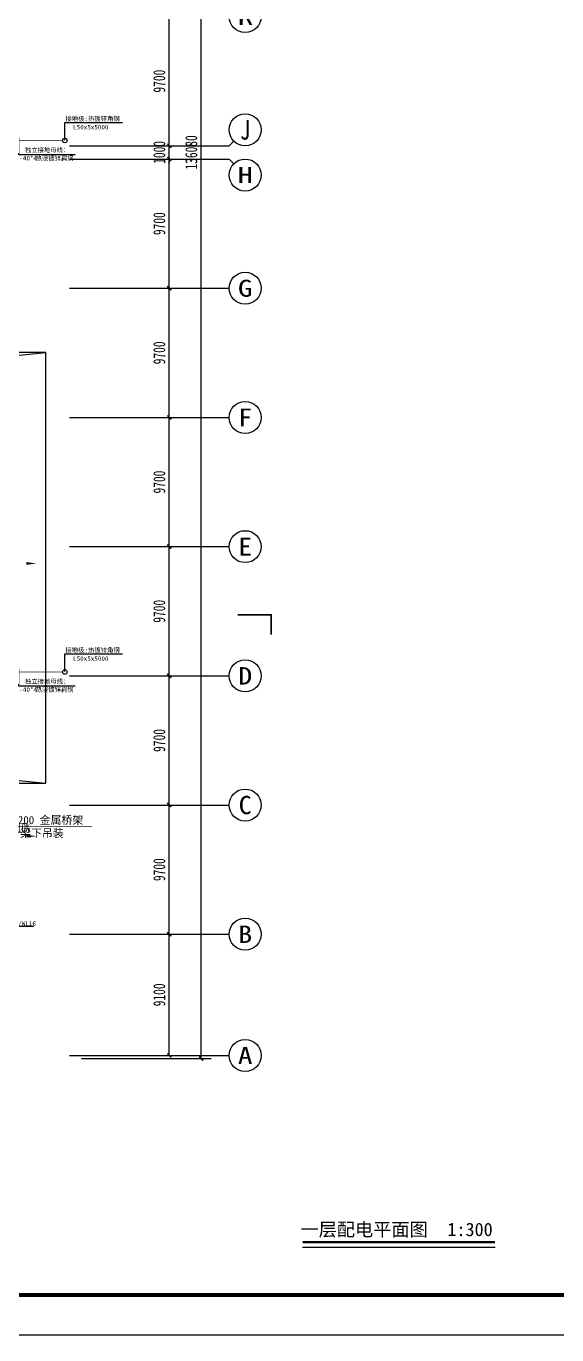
# Model space of a CAD drawing. Header units: millimetres. Extents: x -633009578 to 5705885, y -633235091 to 2571734.
# Drawn here: x 2913379 to 2953212, y 2039260 to 2137512 of the extents above; entities that cross this region are included whole.
import ezdxf
from ezdxf.enums import TextEntityAlignment as Align

# ---------------------------------------------------------------- set-up
doc = ezdxf.new("R2010")
doc.units = ezdxf.units.MM
doc.header["$LTSCALE"] = 1000
doc.header["$MEASUREMENT"] = 0
doc.layers.get('0').update_dxf_attribs({"color": 9})
for name, color, linetype in [('000000000000电气', 7, 'Continuous'), ('3T_WOOD', 21, 'Continuous'), ('A-DI-S(箭头)', 76, 'Continuous'), ('A-STAR(楼梯)', 51, 'Continuous'), ('AXIS_TEXT', 7, 'Continuous'), ('C-AXIS(轴号)', 3, 'Continuous'), ('DIM_SYMB', 3, 'Continuous'), ('PUB_TEXT', 7, 'Continuous'), ('电-弱电平面-箭头', 3, 'Continuous'), ('电-强电平面-标注', 3, 'Continuous'), ('电-强电平面-线缆', 3, 'Continuous'), ('设备-箱柜', 3, 'Continuous'), ('院图签、封面151013$0$PUB_TITLE', 153, 'Continuous'), ('院图签、封面151013$0$图签文字', 4, 'Continuous')]:
    doc.layers.add(name, color=color, linetype=linetype)
doc.styles.add('_TCH_AXIS', font='simhei.ttf', dxfattribs={"bigfont": 'GBCBIG'})
doc.styles.add('_TCH_DIM', font='simhei.ttf', dxfattribs={"width": 0.8, "bigfont": 'hztxt.shx'})
doc.styles.add('_TCH_DIM_T3', font='simhei.ttf', dxfattribs={"width": 0.707, "bigfont": 'GBCBIG'})
doc.styles.add('COMPLEX', font='simhei.ttf')
doc.styles.add('ELEC-DIM', font='simhei.ttf')
doc.styles.add('IDQSTYLE', font='simhei.ttf', dxfattribs={"width": 0.707, "bigfont": 'hztxt.shx'})
doc.styles.add('宋', font='simhei.ttf', dxfattribs={"width": 0.8})
doc.styles.add('院图签、封面151013$0$-宋体', font='simhei.ttf', dxfattribs={"width": 0.8})
doc.dimstyles.new('_TCH_ARCH&&300', dxfattribs={"dimtxt": 892.5, "dimasz": 300, "dimexe": 750, "dimexo": 900, "dimgap": 300, "dimtad": 1, "dimdec": 0, "dimzin": 0, "dimdsep": 46, "dimtxsty": '_TCH_DIM_T3', "dimblk": 'ARCHTICK', "dimcen": 0.09, "dimclrt": 7, "dimazin": 2, "dimtfac": 1, "dimtdec": 0, "dimtix": 1, "dimtmove": 2, "dimatfit": 3, "dimfxl": 1, "dimtolj": 1, "dimtzin": 0, "dimarcsym": 0})

# ---------------------------------------------------------------- blocks, each defined once
blk = doc.blocks.new('建筑图框_A1')
at = {"layer": '院图签、封面151013$0$PUB_TITLE'}
blk.add_lwpolyline([(0, 0), (84100, 0), (84100, 59400), (0, 59400)], close=True, dxfattribs=at)
at = {"layer": '院图签、封面151013$0$PUB_TITLE', "const_width": 100}
blk.add_lwpolyline([(2500, 1000), (83100, 1000), (83100, 58400), (2500, 58400)], close=True, dxfattribs=at)
at = {"layer": '院图签、封面151013$0$图签文字', "color": 6, "style": '院图签、封面151013$0$-宋体'}
for tag, height, width, p in [('工程主持人', 400, 0.8, (79991, 29506)), ('审定', 400, 0.8, (79991, 28706)), ('审核', 400, 0.8, (79991, 27906)), ('专业负责人', 400, 0.8, (79991, 27106)), ('校对', 400, 0.8, (79991, 26306)), ('设计', 400, 0.8, (79991, 25506)), ('方案设计人', 400, 0.8, (79991, 24707)), ('工程编号', 300, 0.7, (81000, 8700)), ('版次', 300, 0.7, (78738, 3006)), ('日期', 300, 0.7, (82038, 3000)), ('比例', 300, 0.7, (78738, 2200)), ('图号_X施', 300, 0.7, (81538, 2200)), ('图号', 200, 0.7, (82538, 2400)), ('图号_总数', 200, 0.7, (82538, 2000))]:
    blk.add_attdef(tag, text='', height=height, dxfattribs=dict(at, width=width)).set_placement(p, align=Align.MIDDLE_CENTER)
at = {"layer": '院图签、封面151013$0$图签文字', "color": 6, "style": '院图签、封面151013$0$-宋体', "width": 0.7}
for tag, p in [('建设单位_001', (80936, 7446)), ('工程名称_001', (80934, 6045)), ('图名_001', (79743, 4060))]:
    blk.add_attdef(tag, p, '', height=300, dxfattribs=at)
blk = doc.blocks.new('_ArchTick')
at = {"color": 0, "linetype": 'ByBlock', "const_width": 0.4}
blk.add_lwpolyline([(-0.5, -0.5), (0.5, 0.5)], dxfattribs=at)
blk = doc.blocks.new('*D556')
at = {"layer": 'C-AXIS(轴号)', "color": 0, "lineweight": -2, "transparency": 16777216}
for p, q in [((1261641, 1518097), (1271391, 1518097)), ((1270641, 1382017), (1270641, 1518097)), ((1261641, 1382017), (1271391, 1382017))]:
    blk.add_line(p, q, dxfattribs=at)
at = {"layer": 'Defpoints', "color": 0, "transparency": 16777216}
for p in [(1260741, 1518097), (1270641, 1518097), (1260741, 1382017)]:
    blk.add_point(p, dxfattribs=at)
at = {"layer": 'C-AXIS(轴号)', "color": 0, "linetype": 'ByBlock', "lineweight": -2, "transparency": 16777216, "xscale": 300, "yscale": 300, "zscale": 300}
for p, rotation in [((1270641, 1518097), 90), ((1270641, 1382017), 270)]:
    blk.add_blockref('_ArchTick', p, dxfattribs=dict(at, rotation=rotation))
at = {"layer": 'C-AXIS(轴号)', "color": 7, "transparency": 16777216, "insert": (1269894, 1450057), "char_height": 892.5, "attachment_point": 5, "rotation": 90, "style": '_TCH_DIM_T3'}
blk.add_mtext('\\A1;136080', dxfattribs=at)
blk = doc.blocks.new('*D560')
at = {"layer": 'C-AXIS(轴号)', "color": 0, "lineweight": -2, "transparency": 16777216}
for p, q in [((1261641, 1391357), (1268991, 1391357)), ((1268241, 1382257), (1268241, 1391357)), ((1261641, 1382257), (1268991, 1382257))]:
    blk.add_line(p, q, dxfattribs=at)
at = {"layer": 'Defpoints', "color": 0, "transparency": 16777216}
for p in [(1260741, 1391357), (1268241, 1391357), (1260741, 1382257)]:
    blk.add_point(p, dxfattribs=at)
at = {"layer": 'C-AXIS(轴号)', "color": 0, "linetype": 'ByBlock', "lineweight": -2, "transparency": 16777216, "xscale": 300, "yscale": 300, "zscale": 300}
for p, rotation in [((1268241, 1391357), 90), ((1268241, 1382257), 270)]:
    blk.add_blockref('_ArchTick', p, dxfattribs=dict(at, rotation=rotation))
at = {"layer": 'C-AXIS(轴号)', "color": 7, "transparency": 16777216, "insert": (1267494, 1386807), "char_height": 892.5, "attachment_point": 5, "rotation": 90, "style": '_TCH_DIM_T3'}
blk.add_mtext('\\A1;9100', dxfattribs=at)
blk = doc.blocks.new('*D561')
at = {"layer": 'C-AXIS(轴号)', "color": 0, "lineweight": -2, "transparency": 16777216}
for p, q in [((1261641, 1401057), (1268991, 1401057)), ((1268241, 1391357), (1268241, 1401057)), ((1261641, 1391357), (1268991, 1391357))]:
    blk.add_line(p, q, dxfattribs=at)
at = {"layer": 'Defpoints', "color": 0, "transparency": 16777216}
for p in [(1260741, 1401057), (1268241, 1401057), (1260741, 1391357)]:
    blk.add_point(p, dxfattribs=at)
at = {"layer": 'C-AXIS(轴号)', "color": 0, "linetype": 'ByBlock', "lineweight": -2, "transparency": 16777216, "xscale": 300, "yscale": 300, "zscale": 300}
for p, rotation in [((1268241, 1401057), 90), ((1268241, 1391357), 270)]:
    blk.add_blockref('_ArchTick', p, dxfattribs=dict(at, rotation=rotation))
at = {"layer": 'C-AXIS(轴号)', "color": 7, "transparency": 16777216, "insert": (1267494, 1396207), "char_height": 892.5, "attachment_point": 5, "rotation": 90, "style": '_TCH_DIM_T3'}
blk.add_mtext('\\A1;9700', dxfattribs=at)
blk = doc.blocks.new('*D562')
at = {"layer": 'C-AXIS(轴号)', "color": 0, "lineweight": -2, "transparency": 16777216}
for p, q in [((1261641, 1410757), (1268991, 1410757)), ((1268241, 1401057), (1268241, 1410757)), ((1261641, 1401057), (1268991, 1401057))]:
    blk.add_line(p, q, dxfattribs=at)
at = {"layer": 'Defpoints', "color": 0, "transparency": 16777216}
for p in [(1260741, 1410757), (1268241, 1410757), (1260741, 1401057)]:
    blk.add_point(p, dxfattribs=at)
at = {"layer": 'C-AXIS(轴号)', "color": 0, "linetype": 'ByBlock', "lineweight": -2, "transparency": 16777216, "xscale": 300, "yscale": 300, "zscale": 300}
for p, rotation in [((1268241, 1410757), 90), ((1268241, 1401057), 270)]:
    blk.add_blockref('_ArchTick', p, dxfattribs=dict(at, rotation=rotation))
at = {"layer": 'C-AXIS(轴号)', "color": 7, "transparency": 16777216, "insert": (1267494, 1405907), "char_height": 892.5, "attachment_point": 5, "rotation": 90, "style": '_TCH_DIM_T3'}
blk.add_mtext('\\A1;9700', dxfattribs=at)
blk = doc.blocks.new('*D563')
at = {"layer": 'C-AXIS(轴号)', "color": 0, "lineweight": -2, "transparency": 16777216}
for p, q in [((1261641, 1420457), (1268991, 1420457)), ((1268241, 1410757), (1268241, 1420457)), ((1261641, 1410757), (1268991, 1410757))]:
    blk.add_line(p, q, dxfattribs=at)
at = {"layer": 'Defpoints', "color": 0, "transparency": 16777216}
for p in [(1260741, 1420457), (1268241, 1420457), (1260741, 1410757)]:
    blk.add_point(p, dxfattribs=at)
at = {"layer": 'C-AXIS(轴号)', "color": 0, "linetype": 'ByBlock', "lineweight": -2, "transparency": 16777216, "xscale": 300, "yscale": 300, "zscale": 300}
for p, rotation in [((1268241, 1420457), 90), ((1268241, 1410757), 270)]:
    blk.add_blockref('_ArchTick', p, dxfattribs=dict(at, rotation=rotation))
at = {"layer": 'C-AXIS(轴号)', "color": 7, "transparency": 16777216, "insert": (1267494, 1415607), "char_height": 892.5, "attachment_point": 5, "rotation": 90, "style": '_TCH_DIM_T3'}
blk.add_mtext('\\A1;9700', dxfattribs=at)
blk = doc.blocks.new('*D564')
at = {"layer": 'C-AXIS(轴号)', "color": 0, "lineweight": -2, "transparency": 16777216}
for p, q in [((1261641, 1430157), (1268991, 1430157)), ((1268241, 1420457), (1268241, 1430157)), ((1261641, 1420457), (1268991, 1420457))]:
    blk.add_line(p, q, dxfattribs=at)
at = {"layer": 'Defpoints', "color": 0, "transparency": 16777216}
for p in [(1260741, 1430157), (1268241, 1430157), (1260741, 1420457)]:
    blk.add_point(p, dxfattribs=at)
at = {"layer": 'C-AXIS(轴号)', "color": 0, "linetype": 'ByBlock', "lineweight": -2, "transparency": 16777216, "xscale": 300, "yscale": 300, "zscale": 300}
for p, rotation in [((1268241, 1430157), 90), ((1268241, 1420457), 270)]:
    blk.add_blockref('_ArchTick', p, dxfattribs=dict(at, rotation=rotation))
at = {"layer": 'C-AXIS(轴号)', "color": 7, "transparency": 16777216, "insert": (1267494, 1425307), "char_height": 892.5, "attachment_point": 5, "rotation": 90, "style": '_TCH_DIM_T3'}
blk.add_mtext('\\A1;9700', dxfattribs=at)
blk = doc.blocks.new('*D565')
at = {"layer": 'C-AXIS(轴号)', "color": 0, "lineweight": -2, "transparency": 16777216}
for p, q in [((1261641, 1439857), (1268991, 1439857)), ((1268241, 1430157), (1268241, 1439857)), ((1261641, 1430157), (1268991, 1430157))]:
    blk.add_line(p, q, dxfattribs=at)
at = {"layer": 'Defpoints', "color": 0, "transparency": 16777216}
for p in [(1260741, 1439857), (1268241, 1439857), (1260741, 1430157)]:
    blk.add_point(p, dxfattribs=at)
at = {"layer": 'C-AXIS(轴号)', "color": 0, "linetype": 'ByBlock', "lineweight": -2, "transparency": 16777216, "xscale": 300, "yscale": 300, "zscale": 300}
for p, rotation in [((1268241, 1439857), 90), ((1268241, 1430157), 270)]:
    blk.add_blockref('_ArchTick', p, dxfattribs=dict(at, rotation=rotation))
at = {"layer": 'C-AXIS(轴号)', "color": 7, "transparency": 16777216, "insert": (1267494, 1435007), "char_height": 892.5, "attachment_point": 5, "rotation": 90, "style": '_TCH_DIM_T3'}
blk.add_mtext('\\A1;9700', dxfattribs=at)
blk = doc.blocks.new('*D566')
at = {"layer": 'C-AXIS(轴号)', "color": 0, "lineweight": -2, "transparency": 16777216}
for p, q in [((1261641, 1449557), (1268991, 1449557)), ((1268241, 1439857), (1268241, 1449557)), ((1261641, 1439857), (1268991, 1439857))]:
    blk.add_line(p, q, dxfattribs=at)
at = {"layer": 'Defpoints', "color": 0, "transparency": 16777216}
for p in [(1260741, 1449557), (1268241, 1449557), (1260741, 1439857)]:
    blk.add_point(p, dxfattribs=at)
at = {"layer": 'C-AXIS(轴号)', "color": 0, "linetype": 'ByBlock', "lineweight": -2, "transparency": 16777216, "xscale": 300, "yscale": 300, "zscale": 300}
for p, rotation in [((1268241, 1449557), 90), ((1268241, 1439857), 270)]:
    blk.add_blockref('_ArchTick', p, dxfattribs=dict(at, rotation=rotation))
at = {"layer": 'C-AXIS(轴号)', "color": 7, "transparency": 16777216, "insert": (1267494, 1444707), "char_height": 892.5, "attachment_point": 5, "rotation": 90, "style": '_TCH_DIM_T3'}
blk.add_mtext('\\A1;9700', dxfattribs=at)
blk = doc.blocks.new('*D567')
at = {"layer": 'C-AXIS(轴号)', "color": 0, "lineweight": -2, "transparency": 16777216}
for p, q in [((1261641, 1450557), (1268991, 1450557)), ((1268241, 1450557), (1268241, 1450857)), ((1268241, 1449557), (1268241, 1450557)), ((1261641, 1449557), (1268991, 1449557)), ((1268241, 1449557), (1268241, 1449257))]:
    blk.add_line(p, q, dxfattribs=at)
at = {"layer": 'Defpoints', "color": 0, "transparency": 16777216}
for p in [(1260741, 1450557), (1268241, 1450557), (1260741, 1449557)]:
    blk.add_point(p, dxfattribs=at)
at = {"layer": 'C-AXIS(轴号)', "color": 0, "linetype": 'ByBlock', "lineweight": -2, "transparency": 16777216, "xscale": 300, "yscale": 300, "zscale": 300}
for p, rotation in [((1268241, 1450557), 270), ((1268241, 1449557), 90)]:
    blk.add_blockref('_ArchTick', p, dxfattribs=dict(at, rotation=rotation))
at = {"layer": 'C-AXIS(轴号)', "color": 7, "transparency": 16777216, "insert": (1267494, 1450057), "char_height": 892.5, "attachment_point": 5, "rotation": 90, "style": '_TCH_DIM_T3'}
blk.add_mtext('\\A1;1000', dxfattribs=at)
blk = doc.blocks.new('*D568')
at = {"layer": 'C-AXIS(轴号)', "color": 0, "lineweight": -2, "transparency": 16777216}
for p, q in [((1261641, 1460257), (1268991, 1460257)), ((1268241, 1450557), (1268241, 1460257)), ((1261641, 1450557), (1268991, 1450557))]:
    blk.add_line(p, q, dxfattribs=at)
at = {"layer": 'Defpoints', "color": 0, "transparency": 16777216}
for p in [(1260741, 1460257), (1268241, 1460257), (1260741, 1450557)]:
    blk.add_point(p, dxfattribs=at)
at = {"layer": 'C-AXIS(轴号)', "color": 0, "linetype": 'ByBlock', "lineweight": -2, "transparency": 16777216, "xscale": 300, "yscale": 300, "zscale": 300}
for p, rotation in [((1268241, 1460257), 90), ((1268241, 1450557), 270)]:
    blk.add_blockref('_ArchTick', p, dxfattribs=dict(at, rotation=rotation))
at = {"layer": 'C-AXIS(轴号)', "color": 7, "transparency": 16777216, "insert": (1267494, 1455407), "char_height": 892.5, "attachment_point": 5, "rotation": 90, "style": '_TCH_DIM_T3'}
blk.add_mtext('\\A1;9700', dxfattribs=at)
blk = doc.blocks.new('_AXISO')
blk.add_circle((0, 0), 0.5)
at = {"layer": 'AXIS_TEXT', "style": 'COMPLEX', "width": 1.041667}
blk.add_attdef('A', text='', height=0.56, dxfattribs=at).set_placement((-0.25, -0.28), (0.25, -0.28), align=Align.FIT)
blk = doc.blocks.new('*X134')
at = {"color": 0, "linetype": 'Continuous'}
for p, q in [((192.6, 446.7), (193.9, 448.1)), ((192.7, 446.4), (194.3, 448)), ((192.7, 447.2), (193.4, 448)), ((192.8, 446.1), (194.6, 447.8)), ((193, 445.9), (194.8, 447.6)), ((193.3, 445.7), (194.9, 447.4)), ((193.6, 445.6), (195.1, 447.1)), ((194, 445.6), (195.1, 446.7))]:
    blk.add_line(p, q, dxfattribs=at)
blk = doc.blocks.new('HC001445')
at = {"color": 0, "linetype": 'Continuous'}
for p, q in [((0.13, 0.06), (3.24, 3.23)), ((-5.47, -5.53), (-2.36, -2.36))]:
    blk.add_line(p, q, dxfattribs=at)
for points in [[(3.24, 3.23, 0.8, 0, 0), (5.19, 5.12, 0, 0, 0)], [(-2.36, -2.36, 0.8, 0, 0), (-0.41, -0.47, 0, 0, 0)]]:
    blk.add_lwpolyline(points, format="xyseb", dxfattribs=at)
blk.add_circle((0, 0), 0.625, dxfattribs=at)
at = {"color": 0, "linetype": 'Continuous', "xscale": 0.5, "yscale": 0.5, "zscale": 0.5}
blk.add_blockref('*X134', (-96.92, -223.41), dxfattribs=at)
at = {"color": 0, "style": 'IDQSTYLE', "width": 0.7}
blk.add_attdef('PSFHATT', (7.19, -5.53), '', height=2.5, dxfattribs=at)
blk = doc.blocks.new('G$CD323D6DF')
blk.add_circle((4931, 0), 170)
at = {"layer": '电-强电平面-线缆', "color": 1, "linetype": 'Continuous', "const_width": 45}
blk.add_lwpolyline([(0, 0), (4761, 0)], dxfattribs=at)
at = {"layer": '设备-箱柜', "color": 6}
for p, q in [((4927, 34), (4927, 1362)), ((4927, 1362), (9263, 1362)), ((1446, 228), (1446, -1035)), ((1446, -1035), (5714, -1035))]:
    blk.add_line(p, q, dxfattribs=at)
at = {"layer": '电-弱电平面-箭头', "color": 4, "xscale": 105, "yscale": 105, "zscale": 105}
blk.add_blockref('HC001445', (0, 0), dxfattribs=at)
at = {"layer": '设备-箱柜', "color": 6, "style": 'ELEC-DIM'}
for s, p in [('接地极:热镀锌角钢', (4976, 1469)), ('L50x5x5000', (5553, 837)), ('独立接地母线：', (1943, -874)), ('-40*4', (1520, -1494)), ('热浸镀锌扁钢', (2736, -1494))]:
    blk.add_text(s, height=339.9, dxfattribs=at).set_placement(p)
blk = doc.blocks.new('9-29-1')
at = {"layer": 'A-DI-S(箭头)'}
for points in [[(1256504.9, 1419196.5, 0, 0, 0), (1258267.1, 1419196.5, 0, 200, 0), (1257517.1, 1419196.5, 0, 0, 0)], [(1256504.9, 1398725.1, 0, 0, 0), (1258267.1, 1398725.1, 0, 200, 0), (1257517.1, 1398725.1, 0, 0, 0)]]:
    blk.add_lwpolyline(points, format="xyseb", dxfattribs=at)
at = {"layer": 'A-STAR(楼梯)'}
for points in [[(1255980.6, 1402707.1), (1258980.6, 1402707.1), (1258980.6, 1435032.1), (1255980.6, 1435032.1)], [(1255980.6, 1434732.1), (1258980.6, 1435032.1)], [(1255980.6, 1403007.1), (1258980.6, 1402707.1)]]:
    blk.add_lwpolyline(points, dxfattribs=at)
at = {"layer": 'C-AXIS(轴号)'}
for p, q in [((1260740.6, 1450557.1), (1272740.6, 1450557.1)), ((1273092.1, 1450908.6), (1272740.6, 1450557.1)), ((1260740.6, 1449557.1), (1272740.6, 1449557.1)), ((1273092.1, 1449205.6), (1272740.6, 1449557.1)), ((1260740.6, 1439857.1), (1272740.6, 1439857.1)), ((1260740.6, 1430157.1), (1272740.6, 1430157.1)), ((1260740.6, 1420457.1), (1272740.6, 1420457.1)), ((1260740.6, 1410757.1), (1272740.6, 1410757.1)), ((1260740.6, 1401057.1), (1272740.6, 1401057.1)), ((1260740.6, 1391357.1), (1272740.6, 1391357.1)), ((1260740.6, 1382257.1), (1272740.6, 1382257.1))]:
    blk.add_line(p, q, dxfattribs=at)
at = {"layer": 'DIM_SYMB', "const_width": 125}
blk.add_lwpolyline([(1273386, 1415337.1), (1275886, 1415337.1), (1275886, 1413837.1)], dxfattribs=at)
at = {"layer": 'C-AXIS(轴号)'}
ref = blk.add_blockref('_AXISO', (1273940.6, 1460257.1), dxfattribs=dict(at, xscale=2400, yscale=2400, zscale=2400))
ref.add_attrib('A', 'K', dxfattribs={"layer": 'AXIS_TEXT', "height": 1245.8, "style": '_TCH_AXIS'}).set_placement((1273377, 1459634.2), (1274504.2, 1459634.2), align=Align.FIT)
ref = blk.add_blockref('_AXISO', (1273940.6, 1451757.1), dxfattribs=dict(at, xscale=2400, yscale=2400, zscale=2400))
ref.add_attrib('A', 'J', dxfattribs={"layer": 'AXIS_TEXT', "height": 1488.2, "style": '_TCH_AXIS'}).set_placement((1273550.8, 1451013), (1274330.4, 1451013), align=Align.FIT)
ref = blk.add_blockref('_AXISO', (1273940.6, 1448357.1), dxfattribs=dict(at, xscale=2400, yscale=2400, zscale=2400))
ref.add_attrib('A', 'H', dxfattribs={"layer": 'AXIS_TEXT', "height": 1216.6, "style": '_TCH_AXIS'}).set_placement((1273361.3, 1447748.8), (1274519.9, 1447748.8), align=Align.FIT)
ref = blk.add_blockref('_AXISO', (1273940.6, 1439857.1), dxfattribs=dict(at, xscale=2400, yscale=2400, zscale=2400))
ref.add_attrib('A', 'G', dxfattribs={"layer": 'AXIS_TEXT', "height": 1275.6, "style": '_TCH_AXIS'}).set_placement((1273393.9, 1439219.3), (1274487.3, 1439219.3), align=Align.FIT)
ref = blk.add_blockref('_AXISO', (1273940.6, 1430157.1), dxfattribs=dict(at, xscale=2400, yscale=2400, zscale=2400))
ref.add_attrib('A', 'F', dxfattribs={"layer": 'AXIS_TEXT', "height": 1336.3, "style": '_TCH_AXIS'}).set_placement((1273431.5, 1429489), (1274449.7, 1429489), align=Align.FIT)
ref = blk.add_blockref('_AXISO', (1273940.6, 1420457.1), dxfattribs=dict(at, xscale=2400, yscale=2400, zscale=2400))
ref.add_attrib('A', 'E', dxfattribs={"layer": 'AXIS_TEXT', "height": 1336.3, "style": '_TCH_AXIS'}).set_placement((1273431.5, 1419789), (1274449.7, 1419789), align=Align.FIT)
ref = blk.add_blockref('_AXISO', (1273940.6, 1410757.1), dxfattribs=dict(at, xscale=2400, yscale=2400, zscale=2400))
ref.add_attrib('A', 'D', dxfattribs={"layer": 'AXIS_TEXT', "height": 1305.8, "style": '_TCH_AXIS'}).set_placement((1273412.1, 1410104.2), (1274469.1, 1410104.2), align=Align.FIT)
ref = blk.add_blockref('_AXISO', (1273940.6, 1401057.1), dxfattribs=dict(at, xscale=2400, yscale=2400, zscale=2400))
ref.add_attrib('A', 'C', dxfattribs={"layer": 'AXIS_TEXT', "height": 1367.1, "style": '_TCH_AXIS'}).set_placement((1273452.4, 1400373.6), (1274428.8, 1400373.6), align=Align.FIT)
ref = blk.add_blockref('_AXISO', (1273940.6, 1391357.1), dxfattribs=dict(at, xscale=2400, yscale=2400, zscale=2400))
ref.add_attrib('A', 'B', dxfattribs={"layer": 'AXIS_TEXT', "height": 1305.8, "style": '_TCH_AXIS'}).set_placement((1273412.1, 1390704.2), (1274469.1, 1390704.2), align=Align.FIT)
ref = blk.add_blockref('_AXISO', (1273940.6, 1382257.1), dxfattribs=dict(at, xscale=2400, yscale=2400, zscale=2400))
ref.add_attrib('A', 'A', dxfattribs={"layer": 'AXIS_TEXT', "height": 1275.6, "style": '_TCH_AXIS'}).set_placement((1273393.9, 1381619.3), (1274487.3, 1381619.3), align=Align.FIT)
at = {"layer": 'PUB_TEXT', "style": '_TCH_DIM', "width": 0.564706}
blk.add_text('10%', height=743.75, dxfattribs=at).set_placement((1256846, 1398987.6))
at = {"layer": 'C-AXIS(轴号)'}
for p1, p2, distance, picture, middle in [((1260740.6, 1382017.1), (1260740.6, 1518097.1), -9900, '*D556', (1269894.3, 1450057.1)), ((1260740.6, 1450557.1), (1260740.6, 1460257.1), -7500, '*D568', (1267494.3, 1455407.1)), ((1260740.6, 1449557.1), (1260740.6, 1450557.1), -7500, '*D567', (1267494.3, 1450057.1)), ((1260740.6, 1439857.1), (1260740.6, 1449557.1), -7500, '*D566', (1267494.3, 1444707.1)), ((1260740.6, 1430157.1), (1260740.6, 1439857.1), -7500, '*D565', (1267494.3, 1435007.1)), ((1260740.6, 1420457.1), (1260740.6, 1430157.1), -7500, '*D564', (1267494.3, 1425307.1)), ((1260740.6, 1410757.1), (1260740.6, 1420457.1), -7500, '*D563', (1267494.3, 1415607.1)), ((1260740.6, 1401057.1), (1260740.6, 1410757.1), -7500, '*D562', (1267494.3, 1405907.1)), ((1260740.6, 1391357.1), (1260740.6, 1401057.1), -7500, '*D561', (1267494.3, 1396207.1)), ((1260740.6, 1382257.1), (1260740.6, 1391357.1), -7500, '*D560', (1267494.3, 1386807.1))]:
    dim = blk.add_aligned_dim(p1=p1, p2=p2, distance=distance, dimstyle='_TCH_ARCH&&300', dxfattribs=at)
    dim.commit()
    dim.dimension.update_dxf_attribs({"geometry": picture, "text_midpoint": middle})

msp = doc.modelspace()

# ---------------------------------------------------------------- linework, layer by layer
at = {"layer": '000000000000电气', "color": 4}
msp.add_line((2934109.7, 2045848.8), (2948581.9, 2045848.8), dxfattribs=at)
msp.add_line((2934109.7, 2045848.8), (2948581.9, 2045848.8), dxfattribs=at)
at = {"layer": '000000000000电气', "color": 4, "const_width": 172.8}
msp.add_lwpolyline([(2934140.2, 2046212.5), (2948570.6, 2046212.5), (2934140.2, 2046212.5), (2948570.6, 2046212.5), (2934140.2, 2046212.5)], dxfattribs=at)
msp.add_lwpolyline([(2934140.2, 2046212.5), (2948570.6, 2046212.5), (2934140.2, 2046212.5), (2948570.6, 2046212.5), (2934140.2, 2046212.5)], dxfattribs=at)
at = {"layer": '电-强电平面-标注'}
msp.add_line((2911586.8, 2069934.5), (2913933.3, 2069934.5), dxfattribs=at)
at = {"layer": '设备-箱柜', "color": 6}
msp.add_lwpolyline([(2910890.2, 2075593.4, 15, 15, 0), (2910890.2, 2077412.7, 15, 15, 0), (2910890.2, 2077412.7, 45, 45, 0), (2918308.7, 2077412.7, 45, 45, 0)], format="xyseb", dxfattribs=at)

# ---------------------------------------------------------------- block references
for p in [(2911347.2, 2128922.9), (2911347.2, 2089026.2)]:
    msp.add_blockref('G$CD323D6DF', p)
at = {"layer": '3T_WOOD'}
msp.add_blockref('9-29-1', (1655879.4, 677977.5), dxfattribs=at)
at = {"layer": '设备-箱柜', "xscale": 3, "yscale": 3}
msp.add_blockref('建筑图框_A1', (2725055.4, 2039260.2, 0), dxfattribs=at)

# ---------------------------------------------------------------- texts
at = {"layer": '000000000000电气', "color": 4, "style": '宋'}
for s, p in [('一层配电平面图', (2933975.7, 2046672.3)), ('1:300', (2944996.9, 2046672.3))]:
    msp.add_text(s, height=1000, dxfattribs=at).set_placement(p)
at = {"layer": '电-强电平面-标注', "style": 'ELEC-DIM'}
msp.add_text('1AL2/WL16', height=339.87, dxfattribs=at).set_placement((2911718.1, 2069965.4))
at = {"layer": '设备-箱柜', "color": 6, "style": 'ELEC-DIM'}
for s, p in [('400*200 金属桥架', (2911123.9, 2077607.4)), ('梁下吊装', (2912924.6, 2076623.1))]:
    msp.add_text(s, height=600, dxfattribs=at).set_placement(p)

doc.saveas('drawing.dxf')
